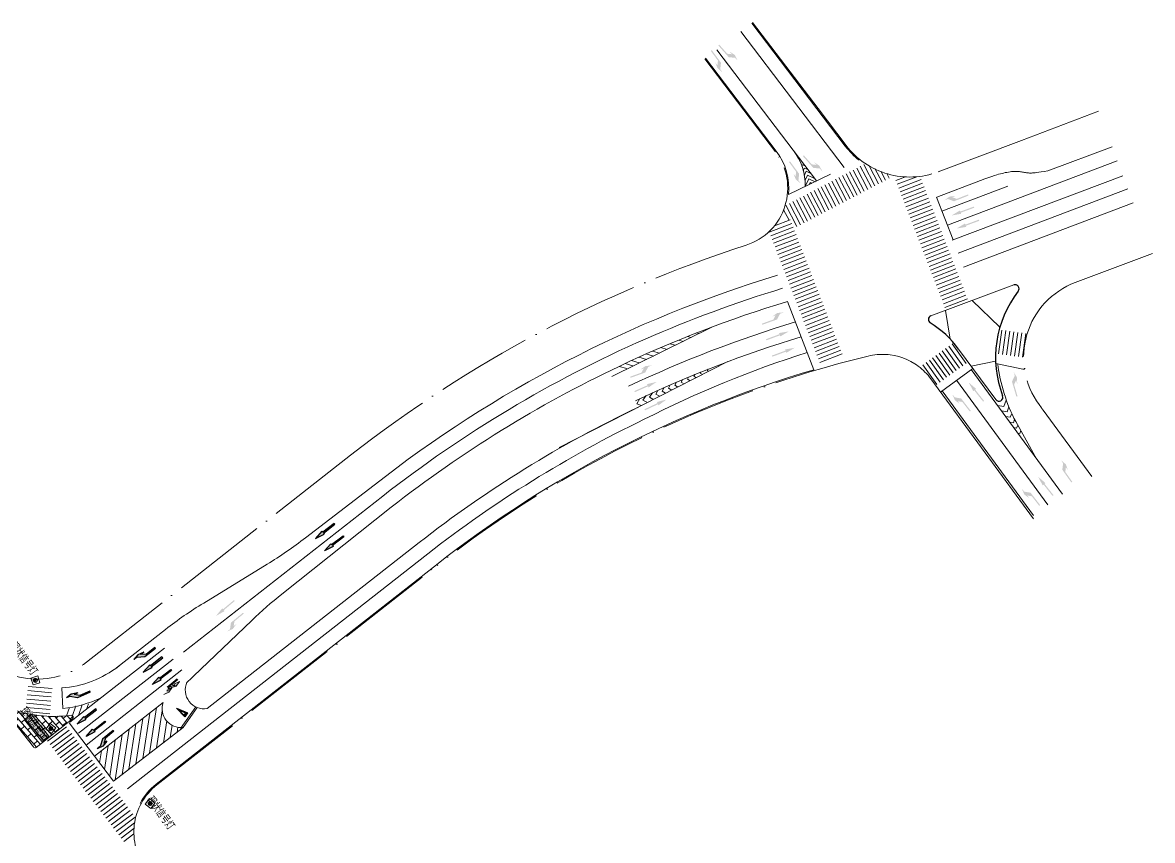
# Model space of a CAD drawing. Header units: millimetres. Extents: x 523446 to 528898, y 388189 to 392165.
# Drawn here: x 524938.6 to 525220.8, y 389827.7 to 390032.1 of the extents above; entities that cross this region are included whole.
import ezdxf
from ezdxf.enums import TextEntityAlignment as Align

# ---------------------------------------------------------------- set-up
doc = ezdxf.new("R2010")
doc.units = ezdxf.units.MM
doc.linetypes.add('ACAD_ISO04W100', pattern=[30, 24, -3, 0, -3])
doc.linetypes.add('白色虚线3米', pattern=[6, 3, -3])
for name, color, linetype, lineweight in [('0-现状交通设施2018', 7, 'Continuous', 0), ('0-现状信号灯', 7, 'Continuous', 40), ('000-scy-车道标线(实)', 7, 'Continuous', 40), ('人行横道', 7, 'Continuous', 30)]:
    doc.layers.add(name, color=color, linetype=linetype, lineweight=lineweight)
for name, color, linetype in [('000-scy-箭头', 7, 'Continuous'), ('000-scy-道路标线', 122, '白色虚线3米'), ('侧分带与渠化岛', 3, 'Continuous'), ('无障碍填充', 3, 'Continuous'), ('车行道边线', 5, 'ACAD_ISO04W100')]:
    doc.layers.add(name, color=color, linetype=linetype)
doc.styles.add('HZTXT_S', font='TXT_S.shx', dxfattribs={"width": 0.75, "bigfont": 'HZTXT.shx'})

# ---------------------------------------------------------------- blocks, each defined once
blk = doc.blocks.new('zx')
blk.add_hatch(color=0).paths.add_polyline_path([(0.07499999999999973, -1.2), (0.2249999999999996, -1.2), (0, 0), (-0.2250000000000001, -1.2), (-0.07500000000000019, -1.2), (-0.07500000000000019, -3), (0.07499999999999973, -3)])
at = {"color": 0}
for p, q in [((0, 0), (-0.2250000000000001, -1.2)), ((0.2249999999999996, -1.2), (0, 0)), ((-0.07500000000000018, -1.2), (-0.2250000000000001, -1.2)), ((-0.07500000000000018, -1.2), (-0.07500000000000018, -3)), ((0.07499999999999973, -3), (0.07499999999999973, -1.2)), ((0.07499999999999973, -1.2), (0.2249999999999996, -1.2)), ((-0.07500000000000018, -3), (0.07499999999999973, -3))]:
    blk.add_line(p, q, dxfattribs=at)
blk = doc.blocks.new('y')
blk.add_hatch(color=0).paths.add_polyline_path([(0.5500000000000007, 0.2249999999999988), (0.5500000000000007, -0.2750000000000011), (0.75, 0.5249999999999989), (0.5500000000000007, 1.274999999999999), (0.5500000000000007, 0.8249999999999988), (0, -8.47806673350119e-16), (0, -1.725000000000001), (0.1500000000000004, -1.725000000000001), (0.1500000000000004, -0.3750000000000009)])
at = {"color": 0}
for p, q in [((0, -8.881784197001252e-16), (0.5500000000000007, 0.8249999999999988)), ((0.1500000000000004, -0.3750000000000009), (0.5500000000000007, 0.2249999999999988)), ((0.75, 0.524999999999999), (0.5500000000000007, 1.274999999999999)), ((0.5500000000000007, 0.8249999999999988), (0.5500000000000007, 1.274999999999999)), ((0.5500000000000007, -0.2750000000000012), (0.75, 0.524999999999999)), ((0.5500000000000007, -0.2750000000000012), (0.5500000000000007, 0.2249999999999988)), ((0, -1.725000000000001), (0, -4.440892098500626e-16)), ((0.1500000000000004, -1.725000000000001), (0.1500000000000004, -0.3750000000000009)), ((0, -1.725000000000001), (0.1500000000000004, -1.725000000000001))]:
    blk.add_line(p, q, dxfattribs=at)
blk = doc.blocks.new('减速让行线')
h = blk.add_hatch(color=4)
h.paths.add_polyline_path([(60, 0), (-60, 0), (0, -300)])
h.paths.add_polyline_path([(35.70294145922162, -45), (-35.70294145922162, -45), (0, -223.514707296109)], flags=16)
at = {"color": 4}
for points in [[(60, 0), (-60, 0), (0, -300)], [(35.70294145922162, -45), (-35.70294145922162, -45), (0, -223.514707296109)]]:
    blk.add_lwpolyline(points, close=True, dxfattribs=at)
blk = doc.blocks.new('7')
at = {"layer": '0-现状信号灯', "linetype": 'Continuous', "lineweight": 0, "ltscale": 0.005}
for p, q in [((525414.8998679431, 388753.3593147711), (525416.6155864513, 388753.903658412)), ((525415.444211584, 388751.643596263), (525414.8998679431, 388753.3593147711)), ((525417.1599300923, 388752.187939904), (525415.444211584, 388751.643596263)), ((525415.9374142907, 388753.2836228181), (525415.5550406991, 388752.5458674628)), ((525416.1805043139, 388753.2636822056), (525415.7114769937, 388752.3587362973)), ((525416.3737923226, 388753.1476530984), (525415.9177153029, 388752.2676936266)), ((525416.511550422, 388752.9244840396), (525416.1794835215, 388752.2837909074)), ((525416.6155864513, 388753.903658412), (525417.1599300923, 388752.187939904))]:
    blk.add_line(p, q, dxfattribs=at)
blk.add_ellipse((525416.0179651701, 388752.7739053484), major_axis=(0.3648974809175849, 0.3648974809175849), ratio=0.9999999999947542, start_param=3.156470216024712, end_param=9.439655523204298, dxfattribs=at)

msp = doc.modelspace()

# ---------------------------------------------------------------- hatches: boundary and pattern name
at = {"layer": '0-现状交通设施2018', "linetype": 'ByBlock', "lineweight": 0, "true_color": 0xffffff}
msp.add_hatch(color=7, dxfattribs=at).paths.add_polyline_path([(524939.0637655784, 389857.8236803314), (524940.8039882131, 389859.1697694239), (524945.1077168424, 389853.7667286829), (524943.3300790669, 389852.401945965)])
at = {"layer": '000-scy-箭头', "linetype": 'ByBlock', "lineweight": 0}
for color, points in [(7, [(525112.140038363, 390021.4538887803), (525111.6093558812, 390022.1807836166), (525112.170762313, 390020.7334333418), (525113.4372622082, 390019.6770347359), (525112.8476150058, 390020.4846956651), (525113.0284653857, 390022.102500703), (525112.3208887428, 390023.0716938183), (525110.7288412967, 390025.2523783274), (525110.4865430179, 390025.0754841668), (525112.078590464, 390022.8947996575), (525112.2715659117, 390022.6304742626)]), (7, [(525115.7760526971, 390024.2329667955), (525115.1793209589, 390024.906696142), (525116.473309121, 390024.0490280033), (525117.2347302791, 390022.5860728368), (525116.5716950146, 390023.3346609999), (525114.9526057176, 390023.5036280041), (525114.1569633998, 390024.4019337999), (525112.3667681855, 390026.4231218399), (525112.5913446343, 390026.6220324194), (525114.3815398489, 390024.6008443793), (525114.598533208, 390024.3558518899)]), (7, [(525131.6671012928, 389993.6755187692), (525131.1364188109, 389994.4024136055), (525131.6978252426, 389992.9550633307), (525132.9643251379, 389991.8986647248), (525132.3746779355, 389992.706325654), (525132.5555283154, 389994.3241306919), (525131.8479516725, 389995.2933238072), (525130.2559042264, 389997.4740083163), (525130.0136059476, 389997.2971141557), (525131.6056533937, 389995.1164296464), (525131.7986288414, 389994.8521042516)]), (7, [(525136.9019147104, 389996.5622281023), (525136.3051829722, 389997.2359574488), (525137.5991711343, 389996.3782893101), (525138.3605922924, 389994.9153341436), (525137.6975570279, 389995.6639223067), (525136.0784677309, 389995.8328893109), (525135.2828254132, 389996.7311951067), (525133.4926301988, 389998.7523831467), (525133.7172066476, 389998.9512937262), (525135.5074018622, 389996.9301056861), (525135.7243952213, 389996.6851131967)]), (7, [(525168.7854163472, 389987.6790890988), (525169.7147380161, 389988.0483603211), (525171.2361223634, 389987.469231952), (525172.3513083662, 389987.9123574187), (525174.8604768724, 389988.9093897187), (525174.7496955056, 389989.1881862196), (525172.2405269996, 389988.1911539192), (525171.9363853623, 389988.0703015194), (525170.8299240189, 389988.4914857878), (525171.6663135211, 389988.823829888), (525170.1246225287, 389988.6416517222)]), (7, [(525170.6424062911, 389983.9330793458), (525173.0495162794, 389984.3433493847), (525172.9454736336, 389984.624730137), (525176.3220426624, 389985.8732418881), (525176.2700213394, 389986.0139322644), (525176.2180000166, 389986.1546226405), (525172.8414309876, 389984.9061108895), (525172.7373883416, 389985.1874916418)]), (7, [(525171.8815251511, 389980.6597653598), (525174.2886351394, 389981.0700353987), (525174.1845924936, 389981.351416151), (525177.5611615224, 389982.5999279021), (525177.5091401994, 389982.7406182784), (525177.4571188766, 389982.8813086545), (525174.0805498476, 389981.6327969035), (525173.9765072016, 389981.9141776559)]), (7, [(525186.7746262936, 389942.7042518241), (525187.0284863412, 389941.8407965124), (525186.9891441779, 389943.3927153869), (525186.1540795098, 389944.814920365), (525186.4361462297, 389943.8555255738), (525185.7192920228, 389942.3939784325), (525186.0577720866, 389941.2427046828), (525186.8193522298, 389938.6523387465), (525187.1071706674, 389938.7369587622), (525186.3455905241, 389941.3273246987), (525186.2532777794, 389941.6413084483)]), (7, [(525174.9116847875, 389942.1794123442), (525176.0501360401, 389940.0192205134), (525176.2852131383, 389940.2056038757), (525178.5218134884, 389937.3846786954), (525178.6393520376, 389937.4778703767), (525178.7568905867, 389937.5710620577), (525176.5202902368, 389940.3919872383), (525176.755367335, 389940.5783706009)]), (7, [(525170.8028488625, 389939.2418961799), (525171.4173417302, 389938.452973804), (525173.0225477852, 389938.1822091073), (525173.7599392267, 389937.235502256), (525175.4190699697, 389935.1054118407), (525175.1823932567, 389934.9210639803), (525173.5232625139, 389937.0511543957), (525173.322155757, 389937.3093471733), (525172.1547331717, 389937.5062669526), (525172.7077767526, 389936.7962368141), (525171.4704685005, 389937.7338232311)]), (7, [(525199.1954566604, 389920.9917919073), (525199.7141563385, 389920.2562984383), (525199.1765428607, 389921.7126540774), (525197.9275241127, 389922.7896648325), (525198.503857089, 389921.9724498667), (525198.2965201973, 389920.3578256337), (525198.9881197688, 389919.3771676744), (525200.544218804, 389917.1706872663), (525200.7893832941, 389917.3435871591), (525199.2332842587, 389919.5500675673), (525199.0446661939, 389919.8175197376)]), (7, [(525192.2578185982, 389918.608402545), (525193.3962698508, 389916.4482107142), (525193.631346949, 389916.6345940765), (525195.8679472991, 389913.8136688961), (525195.9854858483, 389913.9068605774), (525196.1030243974, 389914.0000522585), (525193.8664240475, 389916.8209774391), (525194.1015011457, 389917.0073608017)]), (7, [(525188.1489826732, 389915.6708863807), (525188.7634755409, 389914.8819640047), (525190.3686815959, 389914.611199308), (525191.1060730374, 389913.6644924567), (525192.7652037804, 389911.5344020415), (525192.5285270674, 389911.350054181), (525190.8693963246, 389913.4801445964), (525190.6682895677, 389913.7383373741), (525189.5008669824, 389913.9352571534), (525190.0539105634, 389913.2252270149), (525188.8166023112, 389914.1628134318)]), (4, [(524986.8809929875, 389883.815198387), (524989.0072904219, 389885.0157645955), (524988.814173806, 389885.2453424092), (524991.5691075712, 389887.5627418028), (524991.472549263, 389887.6775307097), (524991.3759909552, 389887.7923196165), (524988.6210571898, 389885.4749202231), (524988.4279405734, 389885.7044980368)]), (4, [(524989.6065930049, 389879.872577894), (524990.3773787935, 389880.509672289), (524990.6015179051, 389882.1220499303), (524991.5264608515, 389882.8865632045), (524993.6075824804, 389884.6067180712), (524993.7987107991, 389884.3754823344), (524991.71758917, 389882.655327468), (524991.4653320028, 389882.4468238476), (524991.3023217398, 389881.2741855631), (524991.9960289495, 389881.8475705186), (524991.0946880247, 389880.5836146106)])]:
    msp.add_hatch(color=color, dxfattribs=at).paths.add_polyline_path(points)
at = {"layer": '000-scy-箭头', "linetype": 'ByBlock', "lineweight": 0, "ltscale": 0.5}
for points in [[(525128.7317744372, 389959.7049617076), (525127.790880784, 389959.366259577), (525127.0343807439, 389957.9248340018), (525125.9053083599, 389957.518391445), (525123.3648954962, 389956.6038956923), (525123.2632848569, 389956.8861637886), (525125.8036977208, 389957.8006595409), (525126.1116265528, 389957.911507511), (525126.6618084001, 389958.9598170203), (525125.8150041121, 389958.6549851028), (525127.0908637397, 389959.53939576)], [(525129.9594868685, 389954.940067801), (525127.5523768802, 389954.5297977621), (525127.656419526, 389954.2484170098), (525124.2798504971, 389952.9999052587), (525124.3318718201, 389952.8592148824), (525124.3838931429, 389952.7185245063), (525127.760462172, 389953.9670362573), (525127.864504818, 389953.6856555049)], [(525131.4533044788, 389950.8468520807), (525129.0461944905, 389950.4365820418), (525129.1502371363, 389950.1552012895), (525125.7736681075, 389948.9066895384), (525125.8256894305, 389948.7659991621), (525125.8777107532, 389948.625308786), (525129.2542797823, 389949.873820537), (525129.3583224283, 389949.5924397846)], [(525095.8032986731, 389946.4408680794), (525094.8624050199, 389946.1021659488), (525094.1059049797, 389944.6607403736), (525092.9768325958, 389944.2542978168), (525090.436419732, 389943.3398020641), (525090.3348090928, 389943.6220701603), (525092.8752219566, 389944.5365659127), (525093.1831507887, 389944.6474138828), (525093.733332636, 389945.6957233921), (525092.886528348, 389945.3908914746), (525094.1623879756, 389946.2753021318)], [(525096.9510695983, 389942.3269731364), (525094.5742019317, 389941.767509021), (525094.6955757341, 389941.4931581507), (525091.4033652905, 389940.0366725196), (525091.4640521919, 389939.8994970844), (525091.5247390929, 389939.7623216492), (525094.8169495369, 389941.2188072804), (525094.9383233396, 389940.9444564101)], [(525099.4014212079, 389937.9117462247), (525097.0402797251, 389937.2892424908), (525097.1689097944, 389937.0182179436), (525093.9166152263, 389935.4746571115), (525093.9809302611, 389935.3391448377), (525094.0452452956, 389935.2036325641), (525097.2975398637, 389936.7471933962), (525097.4261699332, 389936.4761688489)]]:
    msp.add_hatch(color=4, dxfattribs=at).paths.add_polyline_path(points)
at = {"layer": '000-scy-箭头', "linetype": 'ByBlock', "lineweight": 0}
h = msp.add_hatch(color=4, dxfattribs=at)
edge = h.paths.add_edge_path()
edge.add_line((524975.4231760257, 389866.6679321695), (524975.3796127418, 389866.3038952859))
edge.add_line((524975.3796127418, 389866.3038952859), (524975.4803110239, 389866.3869288788))
edge.add_ellipse((524975.9796593421, 389866.470564984), major_axis=(0.3580109923300342, 0.358010992330034), ratio=0.9999999976398378, start_angle=144.5082430750491, end_angle=174.508243089328)
edge.add_ellipse((524975.9796593421, 389866.470564984), major_axis=(0.3580109923483719, 0.3580109923483717), ratio=0.9999999984259521, start_angle=174.5082430936188, end_angle=264.5082431022431)
edge.add_line((524976.3017644923, 389866.079934708), (524976.6533317412, 389866.3698293435))
edge.add_line((524976.6533317413, 389866.3698293435), (524976.8143843163, 389866.1745142056))
edge.add_line((524976.8143843163, 389866.1745142056), (524977.7446962841, 389867.4338023647))
edge.add_line((524977.7446962842, 389867.4338023647), (524976.3312265911, 389866.7604596196))
edge.add_line((524976.3312265911, 389866.7604596196), (524976.4922791664, 389866.5651444815))
edge.add_line((524976.4922791664, 389866.5651444814), (524976.3360270555, 389866.4363024211))
edge.add_ellipse((524976.1749744805, 389866.6316175593), major_axis=(0.1790054961711307, 0.1790054961711306), ratio=0.9999999985347764, start_angle=174.5082430719582, end_angle=264.50824307939456, ccw=False)
edge.add_ellipse((524976.1749744805, 389866.6316175593), major_axis=(0.1790054961741273, 0.1790054961741273), ratio=0.999999998251072, start_angle=84.5082431132551, end_angle=174.5082430704096, ccw=False)
edge.add_line((524976.0139219053, 389866.8269326973), (524977.3420648463, 389867.9220902098))
edge.add_line((524977.3420648464, 389867.9220902097), (524977.1810122714, 389868.1174053479))
edge.add_line((524977.1810122713, 389868.1174053479), (524975.4231760256, 389866.6679321695))
h.paths.add_polyline_path([(524974.6419154722, 389866.0237218681), (524974.4894439777, 389864.7495927753), (524974.0313384009, 389864.3718489734), (524973.8383935166, 389864.2127508574), (524975.1216531171, 389864.7787252189), (524975.8566499467, 389865.8769608028), (524975.2707045313, 389865.3938030768), (524975.4231760257, 389866.6679321695)])
at = {"layer": '无障碍填充', "linetype": 'ByBlock', "lineweight": 0}
h = msp.add_hatch(dxfattribs=at)
h.set_pattern_fill('AR-B816', color=256, scale=0.006, angle=131, style=0)
h.set_pattern_definition([(131, (0, 0), (-0.9201419202076038, -0.7998671681452264), []), (221, (0, 0), (-0.1202747520623774, -1.72000908835283), [1.2192, -1.2192])])
edge = h.paths.add_edge_path()
edge.add_line((524934.14012139, 389860.1504157795), (524941.2496807186, 389851.0485944027))
edge.add_arc((524941.6437189187, 389851.3563831238), 0.4999999999254593, 217.9938902656632, 308.0949178569664)
edge.add_line((524941.9522019544, 389850.9628882488), (524951.0414731578, 389858.0884854313))
edge.add_arc((524950.7329901223, 389858.4819803064), 0.4999999999532767, 308.094917831854, 457.5846804544841)
edge.add_arc((524946.4432710003, 389890.6976334871), 32.00000000000867, 248.5041276652839, 277.58468044380965, ccw=False)
edge.add_arc((524934.53415959, 389860.4582045007), 0.4999999999986639, 68.50412765467914, 217.9938902761764)

# ---------------------------------------------------------------- linework, layer by layer
at = {"layer": '0-现状交通设施2018', "color": 7, "linetype": 'ByBlock', "lineweight": 0, "true_color": 0xffffff}
msp.add_lwpolyline([(524939.0637655784, 389857.8236803314), (524940.8039882131, 389859.1697694239), (524945.1077168424, 389853.7667286829), (524943.3300790669, 389852.401945965)], close=True, dxfattribs=at)
at = {"layer": '000-scy-车道标线(实)', "color": 4, "linetype": 'ByBlock', "lineweight": 0, "flags": 128}
for points in [[(525120.7317477935, 390031.9953546176), (525144.0873991441, 390001.2770981443)], [(525136.9096456687, 389992.5430643636), (525111.9753052219, 390025.3376738288)], [(525126.842369786, 390000.0011419876), (525109.1891647718, 390023.2193203662)], [(525194.683209798, 389995.0825396615), (525210.715808702, 390001.1029745276)], [(525169.5933649299, 389981.5338289298), (525212.040948785, 389997.602437667)], [(525194.683209798, 389995.0825396615), (525193.7934571543, 389994.9434165115), (525193.0509461549, 389994.8287173888), (525192.4359263827, 389994.7363176962), (525191.9286474204, 389994.6640928366), (525191.5093588509, 389994.6099182125), (525191.158310257, 389994.5716692269), (525190.8557512215, 389994.5472212825), (525190.5819313274, 389994.534449782), (525190.3201311893, 389994.5314532468), (525190.065755552, 389994.5372226714), (525189.8172401917, 389994.550972169), (525189.5730208853, 389994.5719158524), (525189.3315334092, 389994.5992678347), (525189.0912135398, 389994.632242229), (525188.850497054, 389994.6700531484), (525188.6078197281, 389994.7119147058), (525188.3615204293, 389994.7567455779), (525188.1095503866, 389994.8022826951), (525187.8497639191, 389994.8459675519), (525187.5800153465, 389994.8852416421), (525187.2981589884, 389994.9175464602), (525187.0020491638, 389994.9403235002), (525186.6895401924, 389994.9510142563), (525186.3584863934, 389994.9470602227), (525186.0076191901, 389994.9266144873), (525185.6391784211, 389994.8906765135), (525185.2562810284, 389994.8409573585), (525184.862043954, 389994.7791680794), (525184.4595841402, 389994.7070197334), (525184.0520185292, 389994.6262233775), (525183.642464063, 389994.538490069), (525183.2340376839, 389994.4455308651), (525182.8248694764, 389994.3470087924), (525182.3931420937, 389994.2343947563), (525181.9120513314, 389994.0971116314), (525181.354792985, 389993.9245822929), (525180.6945628502, 389993.7062296154), (525179.9045567226, 389993.4314764738), (525178.9579703979, 389993.089745743), (525177.8279996713, 389992.6704602977)], [(525166.9133576385, 389988.538703048), (525177.8279996385, 389992.6704602854)], [(525168.2409849885, 389985.0315809202), (525184.6854800843, 389991.2566739307)], [(525173.6505047533, 389971.0405729599), (525216.0238455505, 389987.0810768543)], [(525085.7412810205, 389943.6344373673), (525110.9369071801, 389956.0974751756)], [(525072.5763457924, 389925.9546232176), (525114.7553296426, 389947.3887856624)], [(525198.3391969634, 389914.2763802037), (525175.5189544876, 389945.4086315284)], [(525191.0804319187, 389908.9556349525), (525168.260189443, 389940.0878862773)], [(525194.709814441, 389911.6160075781), (525171.8895719653, 389942.7482589029)], [(525009.2056759177, 389903.3690493366), (525026.3525305061, 389916.4937787384)], [(525003.3489245027, 389889.2476241083), (525030.6712930058, 389910.9848504878)], [(525037.6121613145, 389902.1312158036), (524984.6847255206, 389860.638385527)], [(524971.9473274195, 389841.7581619098), (525041.9309238143, 389896.6222875529)], [(524983.7975824178, 389887.0436353112), (524999.6465038441, 389896.7332392351)], [(524981.245650234, 389868.7366453924), (524995.8054607009, 389882.701690178)], [(524962.0071124396, 389870.8147342631), (524974.2860870128, 389880.4409215192)], [(524950.3389237433, 389857.2200508013), (524973.9790602677, 389875.7528997447)], [(524952.4983049931, 389854.465586676), (524976.1384415175, 389872.9984356194)], [(524954.4299655915, 389851.5319579785), (524978.339582562, 389870.3177802227)], [(524956.5217764463, 389848.725162962), (524973.663834548, 389862.1637982698)], [(524978.6896626267, 389855.938514403), (524961.2877604577, 389842.5366716468)]]:
    msp.add_lwpolyline(points, dxfattribs=at)
for points in [[(525129.8638154496, 389989.1265360806, 0.1918344088033035), (525126.8423697858, 390000.0011419874)], [(525134.0877139418, 389991.1747075826, 0.1707226947636793), (525131.1019454238, 390000.1815764721)], [(525144.0873684672, 390001.2771384915, 0.06175512878731697), (525147.5685577196, 389997.7115786985)], [(525127.1207452323, 389968.9902323937, 0.09256561548282469), (525026.3525305061, 389916.4937787384, 0.0883903863820882)], [(525129.6581092437, 389962.4276757112, 0.03752427630998022), (525087.5668705908, 389946.1871632406)], [(525131.6412049473, 389957.2986607558, 0.0376858959071207), (525089.9257514145, 389941.2186091563, 0.0327660869923824)], [(525133.0879808182, 389953.5567661688, 0.03794739067515419), (525091.6412770466, 389937.60516595, 0.03276608699244702)], [(525134.5858416025, 389949.6827472046, 0.04087986956586916), (525093.8452659544, 389932.9691376657, 0.03520161048246997)], [(525087.5669036702, 389946.1870935649, 0.0554636651295991), (525030.6712930058, 389910.9848504878, 0.0554636651295991)], [(525191.851304761, 389923.12741195), (525186.6511435919, 389932.3844319753, -0.08823222401490072), (525182.172119953, 389946.7978630091, -0.07000244858023552)], [(525136.2532242821, 389945.370282262, 0.09421024097830677), (525041.9309238088, 389896.6222875488, 0.09419251955702093)], [(525092.3918195107, 389936.0242845473, 0.05546366512978319), (525037.6121613089, 389902.1312157993, 0.05546366512978319)], [(524999.6465038417, 389896.7332392338, 0.0290435689635581), (525009.2056759197, 389903.3690493382)], [(525003.3489245005, 389889.2476241066, 0.02492232112023245), (524995.805460704, 389882.7016901809)], [(524983.7975824203, 389887.0436353127, 0.0290435689635581), (524974.2860870112, 389880.440921518)], [(524948.3714993827, 389865.8137765374, 0.1500124044971679), (524962.6129482875, 389871.2896834766)], [(524979.6147652402, 389867.2529088165, 0.5987828428412685), (524984.6847255206, 389860.638385527, 0.5987828428412685)], [(524979.5807328635, 389867.1759107304, 0.005719660262237709), (524981.245650231, 389868.7366453895)], [(524948.6420393492, 389860.656044365, 0.08288899552523699), (524958.1485599874, 389863.3424692854)], [(524973.663834548, 389862.1637982698, 0.5496075997624231), (524978.6896626267, 389855.938514403, 0.1934390204782267)], [(524971.9473274199, 389841.7581619101, 0.1043249070035542), (524967.9013385334, 389836.9352150317)]]:
    msp.add_lwpolyline(points, format="xyb", dxfattribs=at)
at = {"layer": '000-scy-车道标线(实)', "color": 4, "linetype": 'ByBlock', "lineweight": 0, "ltscale": 0.5}
for points in [[(525133.2629767951, 389996.2260858548), (525133.4148778495, 389996.5703310122)], [(525134.026075273, 389996.3356477364), (525133.4148778499, 389996.5703310123)], [(525133.5967038915, 389995.1571041393), (525133.892456864, 389995.7917139336)], [(525133.8521027236, 389994.0311751187), (525134.2855724691, 389994.9612896793)], [(525134.6926017045, 389995.4590063804), (525133.8924568644, 389995.7917139337)], [(525134.0302720706, 389992.7395314919), (525134.62779992, 389994.0216725381)], [(525135.5020795144, 389994.3943498396), (525134.2855724695, 389994.9612896793)], [(525136.4207395865, 389993.1860925626), (525134.6277999204, 389994.0216725382)], [(525134.0879720035, 389991.1893914932), (525134.9700273713, 389993.082055397)], [(525136.5258706855, 389992.3569715904), (525134.9700273717, 389993.0820553971)], [(525135.087098007, 389991.6593096548), (525135.3122548218, 389992.1424382559)], [(525135.705497257, 389991.9591719084), (525135.3122548221, 389992.142438256)], [(525166.8886050473, 389988.5293329104), (525171.0359035337, 389977.8028934739)], [(525103.6798171757, 389941.9102740451), (525103.0646926196, 389942.2605405216), (525103.3975621881, 389942.8730961693)], [(525105.343557167, 389942.6059900206), (525104.6325924252, 389943.0108301665), (525104.8994469651, 389943.5019031601)], [(525106.7648803132, 389943.4363031376), (525106.2395826709, 389943.7354200441), (525106.4627109617, 389944.1460268033)], [(525109.8887566915, 389944.9815312325), (525109.6068050276, 389945.1420811812), (525109.7919901654, 389945.4828639165)], [(525097.6427360957, 389938.7277957877), (525096.7625979597, 389939.228967267), (525097.2559040417, 389940.1367625574)], [(525099.1900815862, 389939.4789683819), (525098.3158951784, 389939.9767508064), (525098.8092012603, 389940.8845460967)], [(525100.7474337736, 389940.2703705618), (525099.9045150109, 389940.7503484493), (525100.3476358454, 389941.5657914803)], [(525102.1772226414, 389941.0984810396), (525101.4814992145, 389941.4946424201), (525101.8798246664, 389942.2276517675)], [(525093.1548473594, 389936.4120336432), (525092.0179950378, 389936.7951808902), (525092.7271621579, 389938.1721726667)], [(525094.468532185, 389937.2759189876), (525093.5194563522, 389937.7481790418), (525094.3550195899, 389938.8783450069)], [(525095.9758989502, 389937.9711180166), (525095.2093007411, 389938.4811837277), (525095.9059261559, 389939.5511356934)], [(525182.0847665903, 389936.4512984612), (525183.7273488644, 389936.1703903659), (525184.3081708002, 389937.7916788648)], [(525183.1050471298, 389935.0593925595), (525184.5174834735, 389934.817843135), (525184.9631153047, 389936.0617661311)], [(525184.1253276694, 389933.6674866578), (525185.3076180826, 389933.4652959041), (525185.6565144729, 389934.439194564)], [(525185.145608209, 389932.2755807561), (525186.0977526917, 389932.1127486732), (525186.3835753637, 389932.9105852944)], [(525186.1658887486, 389930.8836748545), (525186.8878873008, 389930.7602014423), (525187.1509936461, 389931.4946284074)], [(525187.1861692881, 389929.4917689528), (525187.6780219099, 389929.4076542114), (525187.9438321019, 389930.1496286112)]]:
    msp.add_lwpolyline(points, dxfattribs=at)
at = {"layer": '000-scy-车道标线(实)', "color": 30, "linetype": 'ByBlock', "lineweight": 0, "ltscale": 5}
msp.add_lwpolyline([(525170.7952868316, 389977.7118075912), (525213.4570898571, 389993.8615093782)], dxfattribs=at)
at = {"layer": '000-scy-车道标线(实)', "color": 4, "linetype": 'ByBlock', "lineweight": 0, "ltscale": 0.5, "flags": 128}
for points in [[(525107.5692071627, 389954.3803741069), (525106.9388334336, 389954.5651039278)], [(525101.6038666418, 389951.486944024), (525100.3165657935, 389951.8641850862)], [(525103.5923134821, 389952.4514207183), (525102.4624107188, 389952.7825365714)], [(525105.5807603224, 389953.4158974126), (525104.6937300459, 389953.675839946)], [(525096.1533267992, 389948.7294878279), (525094.2143584774, 389949.2976988021)], [(525097.6614338362, 389949.5307510482), (525095.9385282812, 389950.0356452401)], [(525099.5422502331, 389950.4597886339), (525098.0176625261, 389950.9065661582)], [(525089.5241020492, 389945.632102902), (525087.5851337274, 389946.2003138763)], [(525091.0099669879, 389946.3256166099), (525089.0709986661, 389946.8938275842)], [(525092.6194042094, 389947.0716698747), (525090.6804358877, 389947.639880849)], [(525094.4341427087, 389947.8990165982), (525092.4951743869, 389948.4672275725)], [(525108.3873170941, 389944.1756007134), (525107.8620194518, 389944.4747176198), (525108.0282014613, 389944.7805302807)]]:
    msp.add_lwpolyline(points, dxfattribs=at)
at = {"layer": '000-scy-车道标线(实)', "linetype": 'ByBlock', "lineweight": 0, "ltscale": 0.5}
msp.add_lwpolyline([(525094.4341427087, 389947.8990165982), (525092.4951743869, 389948.4672275725)], dxfattribs=at)
at = {"layer": '000-scy-道路标线', "linetype": 'ByBlock', "lineweight": 0, "flags": 128}
for points in [[(525117.9456073435, 390029.877001155), (525143.7933900376, 389995.880997098)], [(525172.2750223937, 389974.5295794879), (525214.6962132953, 389990.5881971253)]]:
    msp.add_lwpolyline(points, dxfattribs=at)
for points in [[(524978.7590910302, 389874.7352458314), (525028.511911756, 389913.7393146132, -0.06270629993299234), (525094.0997825869, 389953.0219268433, -0.02921992902241858), (525128.386369435, 389965.7168626557)], [(525093.8452659544, 389932.9691376657, 0.05254999174979005), (525039.7715425645, 389899.3767516782), (524964.7484157309, 389840.5618512047)]]:
    msp.add_lwpolyline(points, format="xyb", dxfattribs=at)
at = {"layer": '000-scy-道路标线', "color": 4, "linetype": 'ByBlock', "lineweight": 0, "ltscale": 0.001, "flags": 128}
for points in [[(524981.7972722956, 389861.0803519129), (524978.0422032613, 389855.710649907)], [(524982.1685262717, 389860.9132588848), (524978.6896566353, 389855.938518582)]]:
    msp.add_lwpolyline(points, dxfattribs=at)
at = {"layer": '人行横道', "color": 4, "linetype": 'ByBlock', "lineweight": 0}
for p, q in [((524974.6419154722, 389866.0237218683), (524977.1810122713, 389868.117405348)), ((524975.2707045313, 389865.3938030769), (524975.4231760257, 389866.6679321696)), ((524976.0139219053, 389866.8269326973), (524977.3420648464, 389867.9220902099)), ((524977.7446962842, 389867.4338023648), (524976.3312265911, 389866.7604596197)), ((524976.3312265911, 389866.7604596197), (524976.4922791664, 389866.5651444815)), ((524977.7446962842, 389867.4338023648), (524976.8143843163, 389866.1745142057)), ((524975.1216531171, 389864.778725219), (524973.8383935166, 389864.2127508575)), ((524974.9648807892, 389865.2783423478), (524974.5831261418, 389864.9635558462)), ((524974.9648807892, 389865.2783423478), (524975.091940368, 389866.3401165919)), ((524975.1216531171, 389864.778725219), (524975.8566499467, 389865.8769608029)), ((524975.2707045313, 389865.3938030769), (524975.8566499467, 389865.8769608029)), ((524975.2707045313, 389865.3938030769), (524975.8566499467, 389865.8769608029)), ((524975.5890290653, 389866.1484598333), (524975.5890290653, 389866.1484598333)), ((524975.7066880926, 389866.57359444), (524975.7906033277, 389866.6427891008)), ((524976.6533317413, 389866.3698293436), (524976.3017644923, 389866.0799347081)), ((524976.4922791664, 389866.5651444815), (524976.3360270554, 389866.4363024213)), ((524976.8143843163, 389866.1745142057), (524976.6533317413, 389866.3698293436))]:
    msp.add_line(p, q, dxfattribs=at)
at = {"layer": '人行横道', "color": 4, "linetype": 'ByBlock', "lineweight": 0, "ltscale": 0.5}
for points in [[(525148.7070275364, 389996.6772944147), (525151.4928373324, 389991.363231583)], [(525129.8638154496, 389989.1265360806), (525140.3515178532, 389994.2120307309)], [(525143.3929647042, 389993.8914846184), (525146.1787745003, 389988.5774217867)], [(525144.2786418428, 389994.3557862512), (525147.0644516391, 389989.0417234194)], [(525145.1643189816, 389994.820087884), (525147.9501287778, 389989.506025052)], [(525146.0499961204, 389995.2843895166), (525148.8358059163, 389989.9703266848)], [(525146.935673259, 389995.7486911492), (525149.7214830553, 389990.4346283174)], [(525147.8213503977, 389996.212992782), (525150.6071601938, 389990.8989299501)], [(525150.0232419934, 389996.3203259219), (525152.3785144711, 389991.8275332158)], [(525151.480103276, 389995.6950670135), (525153.2641916099, 389992.2918348484)], [(525153.0476208406, 389994.8587260575), (525154.1498687487, 389992.756136481)], [(525154.4235549818, 389994.3878394665), (525155.0355458874, 389993.2204381137)], [(525138.0789018719, 389991.1056748223), (525140.8647116681, 389985.7916119904)], [(525138.9645790107, 389991.5699764549), (525141.7503888067, 389986.2559136232)], [(525139.8502561493, 389992.0342780876), (525142.6360659456, 389986.7202152558)], [(525140.735933288, 389992.4985797204), (525143.5217430842, 389987.1845168885)], [(525141.6216104267, 389992.9628813531), (525144.4074202228, 389987.6488185214)], [(525142.5072875654, 389993.4271829859), (525145.2930973615, 389988.1131201541)], [(525156.7181176007, 389992.6502869099), (525159.0836654715, 389993.5649085011)], [(525157.07874327, 389991.7175762758), (525161.9781275023, 389993.6118869585)], [(525157.4393689391, 389990.7848656419), (525163.0356327428, 389992.9486196575)], [(525157.7999946085, 389989.8521550078), (525163.396258412, 389992.0159090234)], [(525158.1606202776, 389988.9194443739), (525163.7568840813, 389991.0831983893)], [(525132.7648390396, 389988.319865026), (525135.550648836, 389983.0058021942)], [(525133.6505161783, 389988.7841666588), (525136.4363259745, 389983.4701038269)], [(525134.536193317, 389989.2484682915), (525137.3220031131, 389983.9344054597)], [(525135.4218704557, 389989.7127699243), (525138.2076802518, 389984.3987070925)], [(525136.3075475945, 389990.1770715568), (525139.0933573906, 389984.8630087251)], [(525137.1932247331, 389990.6413731896), (525139.9790345294, 389985.3273103578)], [(525158.5212459471, 389987.9867337399), (525164.1175097506, 389990.1504877554)], [(525158.8818716164, 389987.0540231059), (525164.47813542, 389989.2177771215)], [(525159.2424972856, 389986.121312472), (525164.8387610891, 389988.2850664874)], [(525128.6835314967, 389985.3362890139), (525130.0354586471, 389982.7574245732)], [(525129.2221304849, 389986.4626584952), (525132.007940281, 389981.1485956634)], [(525130.1078076236, 389986.9269601279), (525132.8936174196, 389981.6128972961)], [(525130.9934847623, 389987.3912617606), (525133.7792945585, 389982.0771989288)], [(525131.8791619011, 389987.8555633933), (525134.664971697, 389982.5415005616)], [(525159.6031229548, 389985.1886018378), (525165.1993867585, 389987.3523558532)], [(525159.9637486241, 389984.2558912037), (525165.5600124276, 389986.4196452193)], [(525160.3243742936, 389983.32318057), (525165.9206380971, 389985.4869345854)], [(525126.3657748144, 389981.3385684565), (525130.3307668748, 389982.8716033157)], [(525160.6849999627, 389982.3904699358), (525166.2812637663, 389984.5542239511)], [(525161.0456256317, 389981.4577593016), (525166.6418894354, 389983.621513317)], [(525161.4062513012, 389980.5250486676), (525167.0025151047, 389982.6888026831)], [(525125.0951287405, 389979.775138666), (525130.6913925442, 389981.9388926814)], [(525125.4557544098, 389978.842428032), (525131.0520182134, 389981.0061820475)], [(525125.816380079, 389977.9097173981), (525131.4126438826, 389980.0734714135)], [(525161.7668769704, 389979.5923380337), (525167.3631407741, 389981.7560920492)], [(525162.1275026397, 389978.6596273998), (525167.7237664432, 389980.8233814152)], [(525162.4881283089, 389977.7269167655), (525168.0843921126, 389979.8906707809)], [(525126.1770057483, 389976.9770067638), (525131.7732695519, 389979.1407607792)], [(525126.5376314176, 389976.0442961298), (525132.1338952213, 389978.2080501453)], [(525126.8982570869, 389975.1115854959), (525132.4945208904, 389977.2753395113)], [(525162.8487539781, 389976.7942061314), (525168.4450177817, 389978.9579601471)], [(525163.2093796476, 389975.8614954977), (525168.8056434512, 389978.0252495132)], [(525163.5700053168, 389974.9287848635), (525169.1662691204, 389977.0925388788)], [(525127.2588827561, 389974.1788748616), (525132.8551465598, 389976.342628877)], [(525127.6195084254, 389973.2461642275), (525133.2157722289, 389975.4099182432)], [(525127.9801340948, 389972.3134535938), (525133.5763978984, 389974.4772076093)], [(525163.9306309858, 389973.9960742293), (525169.5268947894, 389976.1598282448)], [(525164.2912566552, 389973.0633635953), (525169.8875204588, 389975.2271176108)], [(525164.6518823245, 389972.1306529614), (525170.2481461281, 389974.2944069769)], [(525128.340759764, 389971.3807429596), (525133.9370235676, 389973.544496975)], [(525128.701385433, 389970.4480323254), (525134.2976492366, 389972.6117863409)], [(525129.0620111027, 389969.5153216915), (525134.6582749063, 389971.679075707)], [(525165.0125079937, 389971.1979423275), (525170.6087717973, 389973.3616963429)], [(525165.373133663, 389970.2652316932), (525170.9693974666, 389972.4289857086)], [(525165.7337593322, 389969.3325210591), (525171.3300231358, 389971.4962750748)], [(525129.4226367719, 389968.5826110576), (525135.0189005755, 389970.746365073)], [(525129.7832624412, 389967.6499004234), (525135.3795262448, 389969.8136544388)], [(525130.1438881104, 389966.7171897893), (525135.740151914, 389968.8809438049)], [(525166.0943850017, 389968.3998104254), (525171.6906488052, 389970.5635644409)], [(525166.4550106708, 389967.4670997912), (525172.0512744745, 389969.6308538066)], [(525166.8156363403, 389966.5343891572), (525172.411900144, 389968.6981431727)], [(525130.5045137799, 389965.7844791556), (525136.1007775834, 389967.948233171)], [(525130.865139449, 389964.8517685214), (525136.4614032527, 389967.0155225367)], [(525131.225765118, 389963.9190578872), (525136.8220289217, 389966.0828119026)], [(525167.1762620098, 389965.6016785232), (525172.7725258133, 389967.7654325387)], [(525167.536887679, 389964.6689678893), (525173.1331514827, 389966.8327219048)], [(525167.8975133483, 389963.7362572554), (525173.4937771518, 389965.9000112708)], [(525131.5863907875, 389962.9863472532), (525137.182654591, 389965.1501012687)], [(525131.9470164567, 389962.0536366192), (525137.5432802604, 389964.2173906348)], [(525132.307642126, 389961.1209259853), (525137.9039059295, 389963.2846800007)], [(525168.2581390175, 389962.8035466211), (525173.8544028212, 389964.9673006365)], [(525168.6187646867, 389961.870835987), (525174.2150284903, 389964.0345900027)], [(525168.9793903562, 389960.9381253533), (525174.5756541598, 389963.1018793688)], [(525129.6581092437, 389962.4276757112), (525136.2532242821, 389945.370282262)], [(525132.6682677952, 389960.1882153511), (525138.2645315989, 389962.3519693665)], [(525133.0288934645, 389959.255504717), (525138.625157268, 389961.4192587326)], [(525133.389519134, 389958.3227940833), (525138.9857829375, 389960.4865480987)], [(525133.7501448031, 389957.3900834491), (525139.3464086067, 389959.5538374644)], [(525134.1107704722, 389956.4573728149), (525139.7070342759, 389958.6211268304)], [(525134.4713961417, 389955.524662181), (525140.0676599452, 389957.6884161964)], [(525134.8320218109, 389954.591951547), (525140.4282856146, 389956.7557055625)], [(525135.1926474802, 389953.6592409131), (525140.7889112837, 389955.8229949285)], [(525135.5532731494, 389952.7265302789), (525141.1495369531, 389954.8902842943)], [(525183.209307888, 389955.2673463784), (525182.370882291, 389949.3262149611)], [(525184.1994964574, 389955.1276087789), (525183.3610708605, 389949.1864773618)], [(525185.1896850272, 389954.9878711796), (525184.3512594303, 389949.0467397624)], [(525186.179873597, 389954.8481335797), (525185.3414479997, 389948.9070021625)], [(525187.1700621665, 389954.7083959801), (525186.3316365696, 389948.7672645629)], [(525188.1602507359, 389954.5686583808), (525187.3218251395, 389948.6275269635)], [(525189.1504393053, 389954.4289207814), (525188.3120137089, 389948.4877893641)], [(525135.9138988187, 389951.7938196448), (525141.5101626222, 389953.9575736604)], [(525136.2745244881, 389950.861109011), (525141.8707882917, 389953.0248630265)], [(525136.6351501573, 389949.9283983769), (525142.2314139609, 389952.0921523922)], [(525174.2495188962, 389946.9582730893), (525170.7520606545, 389951.8334947095)], [(525136.9957758262, 389948.9956877426), (525142.5920396298, 389951.1594417581)], [(525137.3564014956, 389948.0629771086), (525142.9526652992, 389950.2267311241)], [(525137.7170271649, 389947.1302664747), (525143.3132909685, 389949.2940204902)], [(525170.1868342123, 389944.0437245544), (525166.6893759704, 389948.9189461744)], [(525170.9993711488, 389944.6266342615), (525167.5019129071, 389949.5018558816)], [(525171.8119080857, 389945.2095439684), (525168.3144498442, 389950.0847655886)], [(525172.6244450228, 389945.7924536751), (525169.1269867811, 389950.6676752953)], [(525173.4369819595, 389946.3753633823), (525169.9395237179, 389951.2505850024)], [(525166.9605474891, 389941.6788250632), (525163.4630892472, 389946.5540466832)], [(525167.7730844256, 389942.2617347703), (525164.275626184, 389947.1369563904)], [(525168.5856213626, 389942.8446444772), (525165.088163121, 389947.7198660974)], [(525169.3742972754, 389943.4608148473), (525165.8768390337, 389948.3360364676)], [(525167.8569247182, 389939.792289319), (525175.9222192124, 389945.7042284869)], [(525181.6648200782, 389946.9040607242), (525188.8554591079, 389945.3987785959)]]:
    msp.add_lwpolyline(points, dxfattribs=at)
at = {"layer": '人行横道', "color": 4, "linetype": 'ByBlock', "lineweight": 0}
for points in [[(524939.7406488725, 389864.0908534147), (524945.7164487045, 389863.5525074574)], [(524939.834859415, 389865.1366183853), (524945.810659247, 389864.598272428)], [(524939.9290699575, 389866.1823833559), (524945.9048697895, 389865.6440373986)], [(524948.3714993823, 389865.8137765374), (524948.6420393486, 389860.6560443649)], [(524939.5522277874, 389861.9993234735), (524945.5280276195, 389861.4609775163)], [(524939.64643833, 389863.0450884441), (524945.622238162, 389862.5067424868)], [(524951.8754832553, 389861.3281149975), (524950.9274622732, 389858.6566675011)], [(524953.4541285767, 389861.5904771046), (524952.5061075946, 389858.9190296083)], [(524955.0327738981, 389861.8528392118), (524954.5642246174, 389860.5325047188)], [(524939.3638067024, 389859.9077935323), (524945.3396065345, 389859.3694475751)], [(524939.4580172449, 389860.9535585029), (524945.433817077, 389860.4152125457)], [(524950.2449202964, 389860.9194531298), (524949.5086833457, 389858.8447961385)], [(524968.5963872961, 389858.1911378602), (524966.8527324473, 389846.8224605693)], [(524970.3213317032, 389859.5434199885), (524968.5735308261, 389848.1477104796)], [(524972.0462761103, 389860.8957021168), (524970.2943292051, 389849.4729603899)], [(524973.4442291382, 389860.1159915111), (524972.0151275839, 389850.7982103002)], [(524944.7763804301, 389852.4768958344), (524949.5527446622, 389856.1081965273)], [(524950.1989979044, 389857.1103549697), (524956.5449918289, 389848.7433628222)], [(524965.1464984819, 389855.4865736035), (524963.4111356897, 389844.1719607488)], [(524966.871442889, 389856.8388557319), (524965.1319340686, 389845.4972106591)], [(524974.5679168825, 389857.5480637567), (524973.7359259627, 389852.1234602105)], [(524975.9197038497, 389856.4673491734), (524975.4567243415, 389853.4487101207)], [(524977.3616677533, 389855.9745906811), (524977.1775227203, 389854.7739600309)], [(524945.4118580513, 389851.6410320938), (524950.1882222834, 389855.2723327867)], [(524946.0473356725, 389850.8051683532), (524950.8236999046, 389854.4364690461)], [(524946.6828132938, 389849.9693046126), (524951.4591775258, 389853.6006053055)], [(524947.3182909151, 389849.1334408721), (524952.0946551472, 389852.764741565)], [(524961.6966096676, 389852.7820093469), (524960.3183121718, 389843.7954719876)], [(524963.4215540747, 389854.1342914752), (524961.690337311, 389842.8467108386)], [(524947.9537685363, 389848.2975771315), (524952.7301327684, 389851.9288778244)], [(524948.5892461576, 389847.4617133909), (524953.3656103896, 389851.0930140838)], [(524949.2247237788, 389846.6258496503), (524954.0010880108, 389850.2571503432)], [(524958.2467208534, 389850.0774450902), (524957.7872883548, 389847.0819326372)], [(524959.9716652605, 389851.4297272186), (524959.0528002633, 389845.4387023124)], [(524949.8602014, 389845.7899859097), (524954.6365656321, 389849.4212866026)], [(524950.4956790212, 389844.9541221691), (524955.2720432533, 389848.585422862)], [(524951.1311566425, 389844.1182584285), (524955.9075208745, 389847.7495591214)], [(524951.7666342637, 389843.2823946879), (524956.5429984957, 389846.9136953808)], [(524956.5217764463, 389848.725162962), (524961.2877604577, 389842.5366716468)], [(524952.4021118849, 389842.4465309473), (524957.178476117, 389846.0778316403)], [(524953.0375895062, 389841.6106672068), (524957.8139537383, 389845.2419678997)], [(524953.6730671275, 389840.7748034662), (524958.4494313595, 389844.4061041591)], [(524954.3085447487, 389839.9389397256), (524959.0849089808, 389843.5702404185)], [(524954.9440223699, 389839.103075985), (524959.720386602, 389842.734376678)], [(524955.5794999911, 389838.2672122444), (524960.3558642232, 389841.8985129374)], [(524956.2149776124, 389837.4313485039), (524960.9913418444, 389841.0626491968)], [(524956.8504552336, 389836.5954847633), (524961.6268194657, 389840.2267854562)], [(524957.4859328548, 389835.7596210227), (524962.2622970869, 389839.3909217156)], [(524958.121410476, 389834.9237572821), (524962.8977747081, 389838.555057975)], [(524958.7568880974, 389834.0878935416), (524963.5332523294, 389837.7191942345)], [(524959.3923657186, 389833.252029801), (524964.1687299507, 389836.8833304939)], [(524960.0278433398, 389832.4161660604), (524964.8042075719, 389836.0474667533)], [(524960.6633209611, 389831.5803023198), (524965.4396851931, 389835.2116030127)], [(524961.2987985823, 389830.7444385792), (524966.0751628143, 389834.3757392721)], [(524961.9342762035, 389829.9085748386), (524966.7106404356, 389833.5398755315)], [(524962.5697538247, 389829.072711098), (524966.5386927222, 389832.0901548833)], [(524963.205231446, 389828.2368473574), (524966.3828510917, 389830.65267912)], [(524963.8407090672, 389827.4009836168), (524966.3624673083, 389829.318187164)]]:
    msp.add_lwpolyline(points, dxfattribs=at)
for centre, radius, start, end in [((524975.9796593421, 389866.4705649841), 0.5063039999894081, 129.5082430936399, 129.5082430936399), ((524976.1749744805, 389866.6316175595), 0.2531519999947039, 129.5082430936399, 219.5082431102975), ((524975.9796593421, 389866.4705649841), 0.5063039999894081, 189.5082431412867, 219.5082431102975), ((524975.9796593421, 389866.4705649841), 0.5063039999894081, 219.5082431102975, 309.5082430936399), ((524976.1749744805, 389866.6316175595), 0.2531519999947041, 219.5082431102975, 309.5082430936399)]:
    msp.add_arc(centre, radius, start, end, dxfattribs=at)
at = {"layer": '侧分带与渠化岛', "color": 3, "lineweight": 0}
for p, q in [((525186.1461097663, 389966.5566939011), (525165.477554885, 389958.84425942)), ((525172.3833220679, 389950.5321279025), (525181.6528074854, 389937.8863398492))]:
    msp.add_line(p, q, dxfattribs=at)
at = {"layer": '侧分带与渠化岛', "color": 3, "linetype": 'Continuous', "lineweight": 0}
for p, q in [((525175.8118323256, 389962.7004766606), (525182.6844652478, 389955.9647697025)), ((525170.3166269414, 389953.000908911), (525169.0781165193, 389960.1878025878)), ((525181.635980458, 389947.5308409497), (525175.5365393289, 389946.2303877981))]:
    msp.add_line(p, q, dxfattribs=at)
msp.add_lwpolyline([(524934.14012139, 389860.1504157795), (524941.2496807186, 389851.0485944027, 0.4147301048169836), (524941.9522019544, 389850.9628882488), (524951.0414731578, 389858.0884854313, 0.7637958410339232), (524950.6669944434, 389858.97760574, -0.1275732500796953), (524934.7173766887, 389860.9234264851, 0.7637958410111819)], format="xyb", close=True, dxfattribs=at)
at = {"layer": '侧分带与渠化岛', "color": 3}
for centre, radius, start, end in [((525186.4957117111, 389965.6197955717), 1.000000000050904, 322.199971433351, 110.4629702188343), ((525208.6200435, 389948.4583870369), 26.99999999996183, 142.1999714286717, 200.8828924251403), ((525165.8271568298, 389957.9073610904), 0.9999999999464971, 110.4629702188343, 238.4428426702452), ((525152.2200858329, 389935.7522799826), 25.00000000010862, 36.24177800693342, 58.44284266281604), ((525182.4593369348, 389938.477533766), 1.000000000017791, 216.2417780069334, 20.88289242514028)]:
    msp.add_arc(centre, radius, start, end, dxfattribs=at)
at = {"layer": '无障碍填充', "linetype": 'ByBlock', "lineweight": 0}
msp.add_lwpolyline([(524934.14012139, 389860.1504157795), (524941.2496807186, 389851.0485944027, 0.4147301048219815), (524941.9522019544, 389850.9628882488), (524951.0414731578, 389858.0884854313, 0.7637958411633007), (524950.6669944434, 389858.97760574, -0.1275732500798084), (524934.7173766887, 389860.9234264851, 0.7637958411367851)], format="xyb", close=True, dxfattribs=at)
at = {"layer": '车行道边线', "linetype": 'Continuous', "lineweight": 0, "ltscale": 0.04}
for p, q in [((525120.9307578256, 390032.1466655792), (525137.2825454534, 390010.6401617097)), ((525125.3419423655, 390001.5615055373), (525108.9901547397, 390023.0680094046)), ((525188.0860244482, 390002.7018572573), (525207.3499814832, 390009.9942626246)), ((525201.5393643002, 389967.1630383853), (525220.8033216691, 389974.4554438789)), ((525193.513038363, 389935.238096295), (525205.6429209583, 389918.6900445424)), ((525178.9955082738, 389924.5966057927), (525191.1253908693, 389908.0485540403))]:
    msp.add_line(p, q, dxfattribs=at)
at = {"layer": '车行道边线', "lineweight": 0}
for p, q in [((525137.2825454534, 390010.6401617097), (525144.2863784989, 390001.4284494538)), ((525167.2878602705, 389994.8286750343), (525188.0860244482, 390002.7018572575)), ((525126.6433597534, 389999.8498310265), (525125.3419423755, 390001.5615055242)), ((525165.4499687894, 389943.0759510499), (525178.995508274, 389924.5966057929)), ((524954.5398483607, 389872.2670421454), (525020.4913528337, 389923.9701813688)), ((524972.1015689374, 389841.5614144723), (525042.0851653321, 389896.4255401153))]:
    msp.add_line(p, q, dxfattribs=at)
at = {"layer": '车行道边线', "lineweight": 0, "ltscale": 0.04}
msp.add_line((525192.489454512, 389936.6345087009), (525193.5130383631, 389935.238096295), dxfattribs=at)
at = {"layer": '车行道边线', "lineweight": 0}
for centre, radius, start, end in [((525114.7027578243, 389990.7711733295), 15, 287.8898441222028, 37.24639092040012), ((525114.7027578243, 389990.7711733295), 15, 287.8898441148307, 37.24639092040012), ((525160.2071810707, 390013.5333263828), 19.99999999994987, 217.2463909250735, 290.7342496401334), ((525217.3035296054, 389672.9204510872), 319.0000000001793, 107.8898441148308, 128.0949178517172), ((525208.6200435, 389948.4583870368), 20.00000000000064, 110.7342496401335, 216.2417780069334), ((525217.3035296052, 389672.9204510872), 284.0000000001571, 103.7530693893819, 128.0949178517172), ((525153.3520270484, 389934.208042298), 15, 36.24177800693342, 103.7530693893819), ((524942.200526933, 389888.0068371474), 20, 217.9938902574513, 308.0949178517171), ((524981.3560600082, 389829.7565682209), 14.99999999998139, 128.0949178517172, 217.9938902574513)]:
    msp.add_arc(centre, radius, start, end, dxfattribs=at)

# ---------------------------------------------------------------- block references
at = {"layer": '0-现状交通设施2018', "color": 6, "linetype": 'ByBlock', "lineweight": 0}
msp.add_blockref('7', (-474.2659355769283, 1114.924316476216), dxfattribs=at)
at = {"layer": '0-现状交通设施2018', "color": 6, "linetype": 'ByBlock', "lineweight": 0, "rotation": 35.63181371696555}
for p in [(324376.7337799974, -232207.6934981804), (324401.5526889344, -232226.4637211724)]:
    msp.add_blockref('7', p, dxfattribs=at)
at = {"layer": '000-scy-箭头', "color": 7, "linetype": 'ByBlock', "lineweight": 0}
for p, xscale, yscale, zscale, rotation in [((525011.7267273318, 389903.1742064473), 1.999999999973274, 1.999999999973274, 1.999999999973274, 127.6323396563859), ((525013.9604413273, 389900.0473989861), -1.999999999952162, 2, 2, 127.6323396610635)]:
    msp.add_blockref('zx', p, dxfattribs=dict(at, xscale=xscale, yscale=yscale, zscale=zscale, rotation=rotation))
at = {"layer": '000-scy-箭头', "color": 4, "linetype": 'ByBlock', "lineweight": 0}
for name, p, xscale, yscale, zscale, rotation in [('y', (524969.0610909748, 389873.5751413323), 1.999999999889552, 1.999999999889552, 1.999999999889552, 127.5216776652938), ('zx', (524968.7135609661, 389869.7714025765), 1.999999999973274, 1.999999999973274, 1.999999999973274, 127.6323396563859), ('zx', (524970.9472749616, 389866.6445951153), -1.999999999952162, 2, 2, 127.6323396610635), ('y', (524952.2865205597, 389863.3317352639), 1.999999999880469, 1.999999999880469, 1.999999999880469, 113.9585391162938), ('减速让行线', (524979.4482044239, 389859.0689779537), -0.009999999929482467, 0.009999999969770634, 0.009999999999990905, 235.0318090614718), ('zx', (524952.2029434623, 389856.8277895038), 1.999999999973274, 1.999999999973274, 1.999999999973274, 127.6323396563859), ('zx', (524954.4366574578, 389853.7009820426), -1.999999999952162, 2, 2, 127.6323396610635), ('y', (524958.4984541356, 389853.0444014563), -1.999999999856757, 2, 2, 128.6681580332465)]:
    msp.add_blockref(name, p, dxfattribs=dict(at, xscale=xscale, yscale=yscale, zscale=zscale, rotation=rotation))

# ---------------------------------------------------------------- texts
at = {"layer": '0-现状交通设施2018', "linetype": 'ByBlock', "lineweight": 0, "style": 'HZTXT_S', "width": 0.7}
for p in [(524941.5730543924, 389869.2976060105), (524944.0505034165, 389852.9952100003), (524975.7911218869, 389830.6774367138)]:
    msp.add_text('现状信号灯', height=2, rotation=306.406516555491, dxfattribs=at).set_placement(p, align=Align.MIDDLE_RIGHT)

doc.saveas('drawing.dxf')
